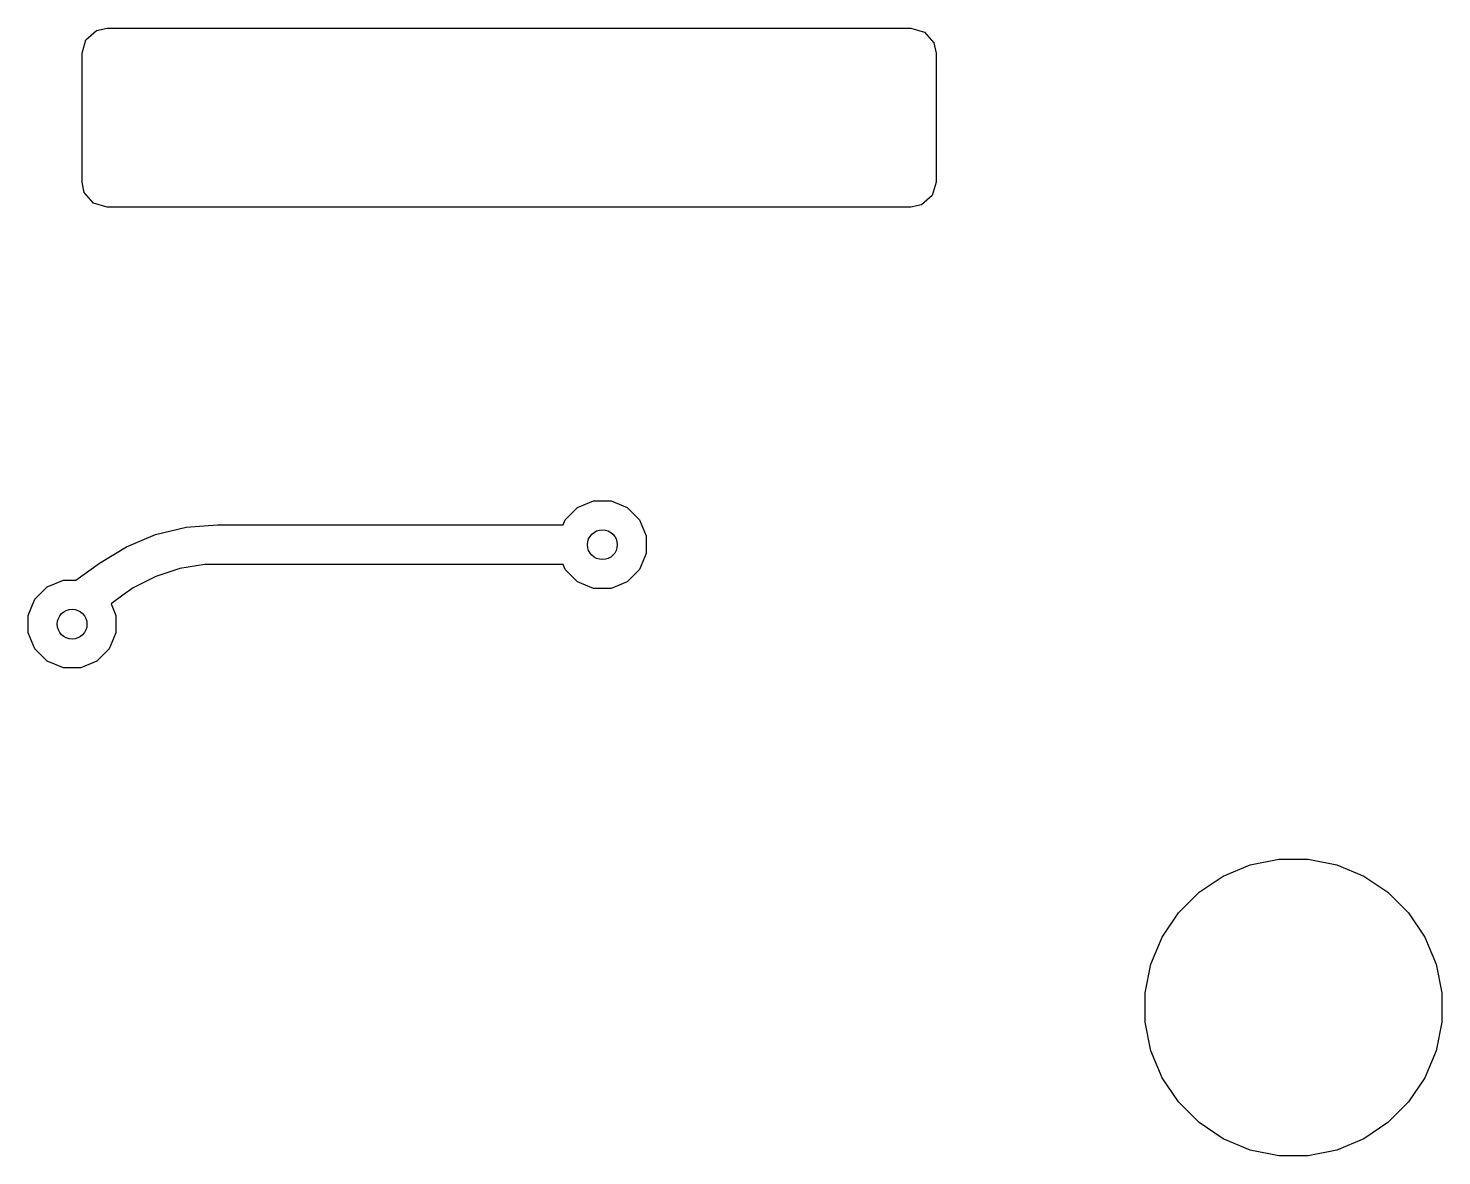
# Model space of a CAD drawing. Extents: x 113.2 to 165.8, y -133 to -81.9.
# Drawn here: x 139.12 to 146.24, y -120.89 to -115.22 of the extents above; entities that cross this region are included whole.
import ezdxf

# ---------------------------------------------------------------- set-up
doc = ezdxf.new("R2010")
doc.units = 0
doc.layers.add('BLACK', color=7, linetype='CONTINUOUS')

msp = doc.modelspace()

# ---------------------------------------------------------------- linework, layer by layer
at = {"layer": 'BLACK', "linetype": 'CONTINUOUS'}
for p, q in [((139.463658, -115.228286), (139.515995, -115.2169)), ((139.515995, -115.2169), (143.564, -115.216898)), ((143.564, -115.216898), (143.632121, -115.2369)), ((139.39, -115.342897), (139.410002, -115.274779)), ((139.410002, -115.274779), (139.463658, -115.228286)), ((143.632121, -115.2369), (143.678614, -115.290556)), ((143.678614, -115.290556), (143.69, -115.342898)), ((139.389999, -115.990898), (139.39, -115.342897)), ((143.69, -115.342898), (143.689999, -115.990898)), ((139.389999, -115.990902), (139.389999, -115.990898)), ((139.401385, -116.043244), (139.389999, -115.990902)), ((143.689999, -115.990898), (143.669997, -116.059019)), ((139.447878, -116.0969), (139.401385, -116.043244)), ((143.669997, -116.059019), (143.616341, -116.105512)), ((139.515999, -116.116902), (139.447878, -116.0969)), ((143.563999, -116.116898), (139.515999, -116.116902)), ((143.616341, -116.105512), (143.563999, -116.116898)), ((141.822919, -117.6919), (141.884997, -117.629822)), ((141.884997, -117.629822), (141.966105, -117.596226)), ((141.966105, -117.596226), (142.053895, -117.596226)), ((142.053895, -117.596226), (142.135003, -117.629822)), ((142.135003, -117.629822), (142.197081, -117.6919)), ((141.812562, -117.716903), (141.822919, -117.6919)), ((142.197081, -117.6919), (142.230677, -117.773008)), ((139.613303, -117.827054), (139.759816, -117.766367)), ((139.759816, -117.766367), (139.914019, -117.729347)), ((139.914019, -117.729347), (140.071906, -117.716923)), ((140.071906, -117.716923), (140.072113, -117.716903)), ((140.072113, -117.716903), (141.812562, -117.716903)), ((142.230677, -117.773008), (142.230677, -117.860798)), ((139.478147, -117.909877), (139.613303, -117.827054)), ((139.359288, -117.996226), (139.478087, -117.909913)), ((139.478087, -117.909913), (139.478147, -117.909877)), ((140.008315, -117.916906), (139.882292, -117.936864)), ((140.072112, -117.916907), (140.008315, -117.916906)), ((140.072113, -117.916903), (140.072112, -117.916902)), ((140.072112, -117.916902), (140.072112, -117.916903)), ((140.072112, -117.916903), (140.072112, -117.916907)), ((141.812562, -117.916903), (140.072113, -117.916903)), ((141.822919, -117.941906), (141.812562, -117.916903)), ((142.230677, -117.860798), (142.197081, -117.941906)), ((139.214997, -118.029822), (139.296105, -117.996226)), ((139.296105, -117.996226), (139.359288, -117.996226)), ((139.760944, -117.976292), (139.647257, -118.034218)), ((139.882292, -117.936864), (139.760944, -117.976292)), ((141.884997, -118.003984), (141.822919, -117.941906)), ((142.197081, -117.941906), (142.135003, -118.003984)), ((139.152919, -118.0919), (139.214997, -118.029822)), ((139.595645, -118.071717), (139.536515, -118.114677)), ((139.647257, -118.034218), (139.595645, -118.071717)), ((141.966105, -118.03758), (141.884997, -118.003984)), ((142.053895, -118.03758), (141.966105, -118.03758)), ((142.135003, -118.003984), (142.053895, -118.03758)), ((139.119323, -118.173008), (139.152919, -118.0919)), ((139.536515, -118.114677), (139.560677, -118.173008)), ((139.119323, -118.260798), (139.119323, -118.173008)), ((139.560677, -118.173008), (139.560677, -118.260798)), ((139.152919, -118.341906), (139.119323, -118.260798)), ((139.560677, -118.260798), (139.527081, -118.341906)), ((139.214997, -118.403984), (139.152919, -118.341906)), ((139.527081, -118.341906), (139.465003, -118.403984)), ((139.296105, -118.43758), (139.214997, -118.403984)), ((139.465003, -118.403984), (139.383895, -118.43758)), ((139.383895, -118.43758), (139.296105, -118.43758)), ((145.272286, -119.429198), (145.416487, -119.400514)), ((145.416487, -119.400514), (145.563513, -119.400514)), ((145.563513, -119.400514), (145.707714, -119.429198)), ((145.014205, -119.567145), (145.136452, -119.485462)), ((145.136452, -119.485462), (145.272286, -119.429198)), ((145.707714, -119.429198), (145.843548, -119.485462)), ((145.843548, -119.485462), (145.965795, -119.567145)), ((144.910242, -119.671108), (145.014205, -119.567145)), ((145.965795, -119.567145), (146.069758, -119.671108)), ((144.828559, -119.793355), (144.910242, -119.671108)), ((146.069758, -119.671108), (146.151441, -119.793355)), ((144.772295, -119.929189), (144.828559, -119.793355)), ((146.151441, -119.793355), (146.207705, -119.929189)), ((144.743611, -120.07339), (144.772295, -119.929189)), ((146.207705, -119.929189), (146.236389, -120.07339)), ((144.743611, -120.220416), (144.743611, -120.07339)), ((146.236389, -120.07339), (146.236389, -120.220416)), ((144.772295, -120.364617), (144.743611, -120.220416)), ((146.236389, -120.220416), (146.207705, -120.364617)), ((144.828559, -120.500451), (144.772295, -120.364617)), ((146.207705, -120.364617), (146.151441, -120.500451)), ((144.910242, -120.622698), (144.828559, -120.500451)), ((146.151441, -120.500451), (146.069758, -120.622698)), ((145.014205, -120.726661), (144.910242, -120.622698)), ((146.069758, -120.622698), (145.965795, -120.726661)), ((145.136452, -120.808344), (145.014205, -120.726661)), ((145.965795, -120.726661), (145.843548, -120.808344)), ((145.272286, -120.864608), (145.136452, -120.808344)), ((145.843548, -120.808344), (145.707714, -120.864608)), ((145.416487, -120.893292), (145.272286, -120.864608)), ((145.563513, -120.893292), (145.416487, -120.893292)), ((145.707714, -120.864608), (145.563513, -120.893292))]:
    msp.add_line(p, q, dxfattribs=at)
at = {"layer": 'BLACK'}
for centre in [(142.01, -117.816903), (139.34, -118.216903)]:
    msp.add_circle(centre, 0.075, dxfattribs=at)

doc.saveas('drawing.dxf')
